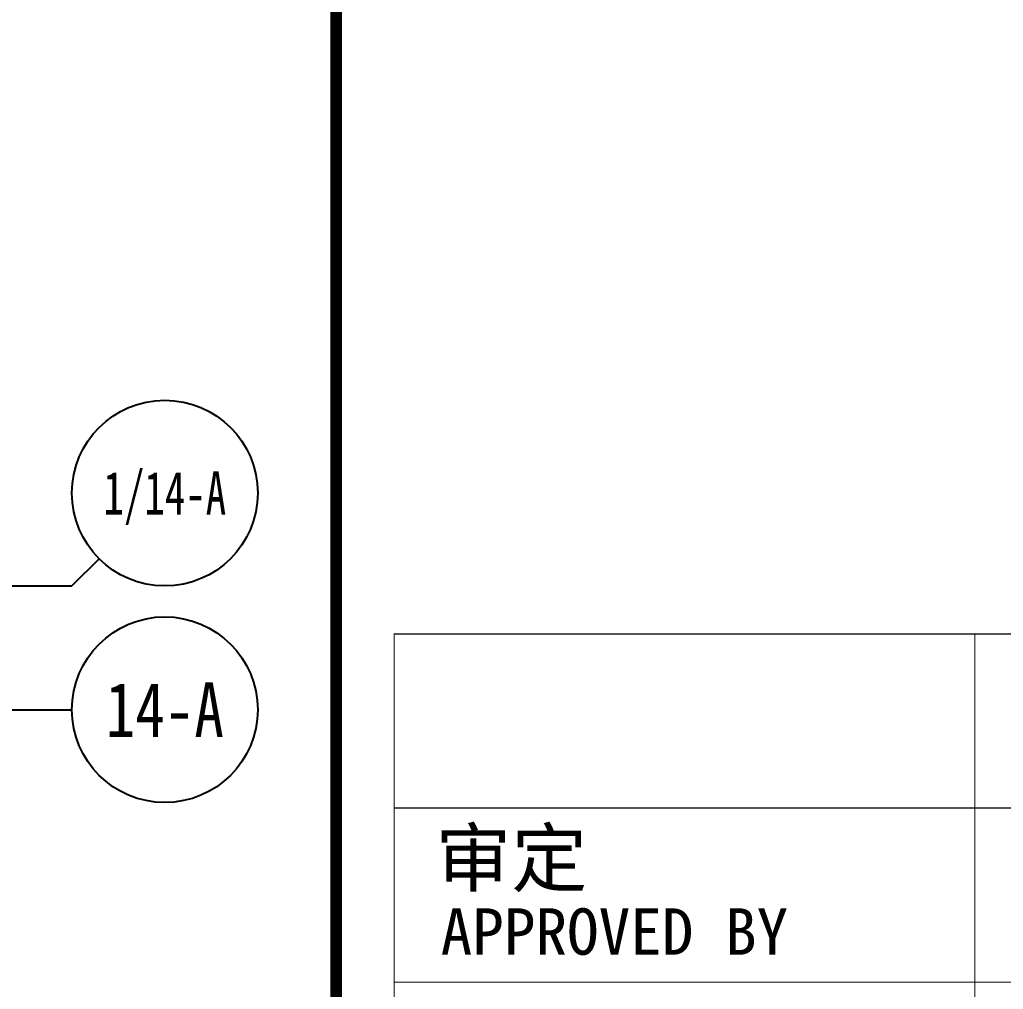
# Model space of a CAD drawing. Extents: x -409435 to 356702, y -107829 to 330904.
# Drawn here: x 125922 to 132276, y 176393 to 182659 of the extents above; entities that cross this region are included whole.
import ezdxf
from ezdxf.enums import TextEntityAlignment as Align
from ezdxf.xclip import XClip

# ---------------------------------------------------------------- set-up
doc = ezdxf.new("R2010")
doc.units = 0
doc.header["$LTSCALE"] = 1000
doc.header["$MEASUREMENT"] = 0
doc.header["$XCLIPFRAME"] = 0
for name, color, linetype in [('104-14# 核心筒$0$01-标注_轴线坐标', 132, 'Continuous'), ('104-14# 核心筒$0$AXIS_TEXT', 7, 'Continuous'), ('AXIS_TEXT', 7, 'Continuous')]:
    doc.layers.add(name, color=color, linetype=linetype)
doc.styles.add('104-14# 核心筒$0$_TCH_AXIS', font='STXIHEI_0.TTF', dxfattribs={"width": 0.8})
doc.styles.add('COMPLEX', font='COMPLEX')
doc.styles.add('图签信息$0$华文细黑', font='STXIHEI_0.TTF', dxfattribs={"height": 10})

# ---------------------------------------------------------------- blocks, each defined once
blk = doc.blocks.new('图框-A1+1-4')
at = {"const_width": 0.5}
blk.add_lwpolyline([(976, 584), (25, 584), (25, 10), (976, 10)], close=True, dxfattribs=at)
blk = doc.blocks.new('图签信息')
at = {"const_width": 0.5}
blk.add_lwpolyline([(-65, 0), (0, 0), (0, 500.5), (-65, 500.5)], close=True, dxfattribs=at)
at = {"const_width": 0.05}
for points in [[(-62.5, 103.262), (-2.5, 103.262), (-2.5, 163.262), (-62.5, 163.262), (-62.5, 103.262)], [(-37.5, 163.262), (-37.5, 103.262)], [(-62.5, 155.762), (-2.5, 155.762)], [(-62.5, 148.262), (-2.5, 148.262)]]:
    blk.add_lwpolyline(points, dxfattribs=at)
at = {"style": '图签信息$0$华文细黑'}
for s, height, p in [('审定', 2.4, (-60.729, 154.808)), ('APPROVED BY', 2, (-60.5, 151.442))]:
    blk.add_text(s, height=height, dxfattribs=at).set_placement(p, align=Align.TOP_LEFT)
blk = doc.blocks.new('图签-A1')
at = {"color": 2}
blk.add_blockref('图签信息', (0, 0), dxfattribs=at)
blk = doc.blocks.new('_AXISO')
blk.add_circle((0, 0), 0.5)
at = {"layer": 'AXIS_TEXT', "style": 'COMPLEX', "width": 1.041667}
blk.add_attdef('A', text='', height=0.56, dxfattribs=at).set_placement((-0.25, -0.28), (0.25, -0.28), align=Align.FIT)
blk = doc.blocks.new('104-14# 核心筒')
at = {"layer": '104-14# 核心筒$0$01-标注_轴线坐标'}
for p, q in [((126435.7, 179175.7), (126259.9, 179000)), ((120259.9, 179000), (126259.9, 179000)), ((120259.9, 178200), (126259.9, 178200))]:
    blk.add_line(p, q, dxfattribs=at)
ref = blk.add_blockref('_AXISO', (126859.9, 179600), dxfattribs=dict(at, xscale=1200, yscale=1200, zscale=1200))
ref.add_attrib('A', '1/14-A', dxfattribs={"layer": '104-14# 核心筒$0$AXIS_TEXT', "height": 278.55, "style": '104-14# 核心筒$0$_TCH_AXIS', "width": 0.837746}).set_placement((126463.7, 179460.7), (127256.2, 179460.7), align=Align.FIT)
ref = blk.add_blockref('_AXISO', (126859.9, 178200), dxfattribs=dict(at, xscale=1200, yscale=1200, zscale=1200))
ref.add_attrib('A', '14-A', dxfattribs={"layer": '104-14# 核心筒$0$AXIS_TEXT', "height": 353.32, "style": '104-14# 核心筒$0$_TCH_AXIS', "width": 0.923853}).set_placement((126478.9, 178023.3), (127241, 178023.3), align=Align.FIT)
blk = doc.blocks.new('X-104 14#平面')
ref = blk.add_blockref('104-14# 核心筒', (0, 0))
XClip(ref).set_block_clipping_path([(-38664.3623821461, -25500), (139216.5485069363, 330900)])
at = {"xscale": 150, "yscale": 150, "zscale": 150}
for name, p in [('图框-A1+1-4', (-18433.5, 152700)), ('图签-A1', (137716.5, 154200))]:
    blk.add_blockref(name, p, dxfattribs=at)

msp = doc.modelspace()

# ---------------------------------------------------------------- block references
msp.add_blockref('X-104 14#平面', (0, 0))

doc.saveas('drawing.dxf')
